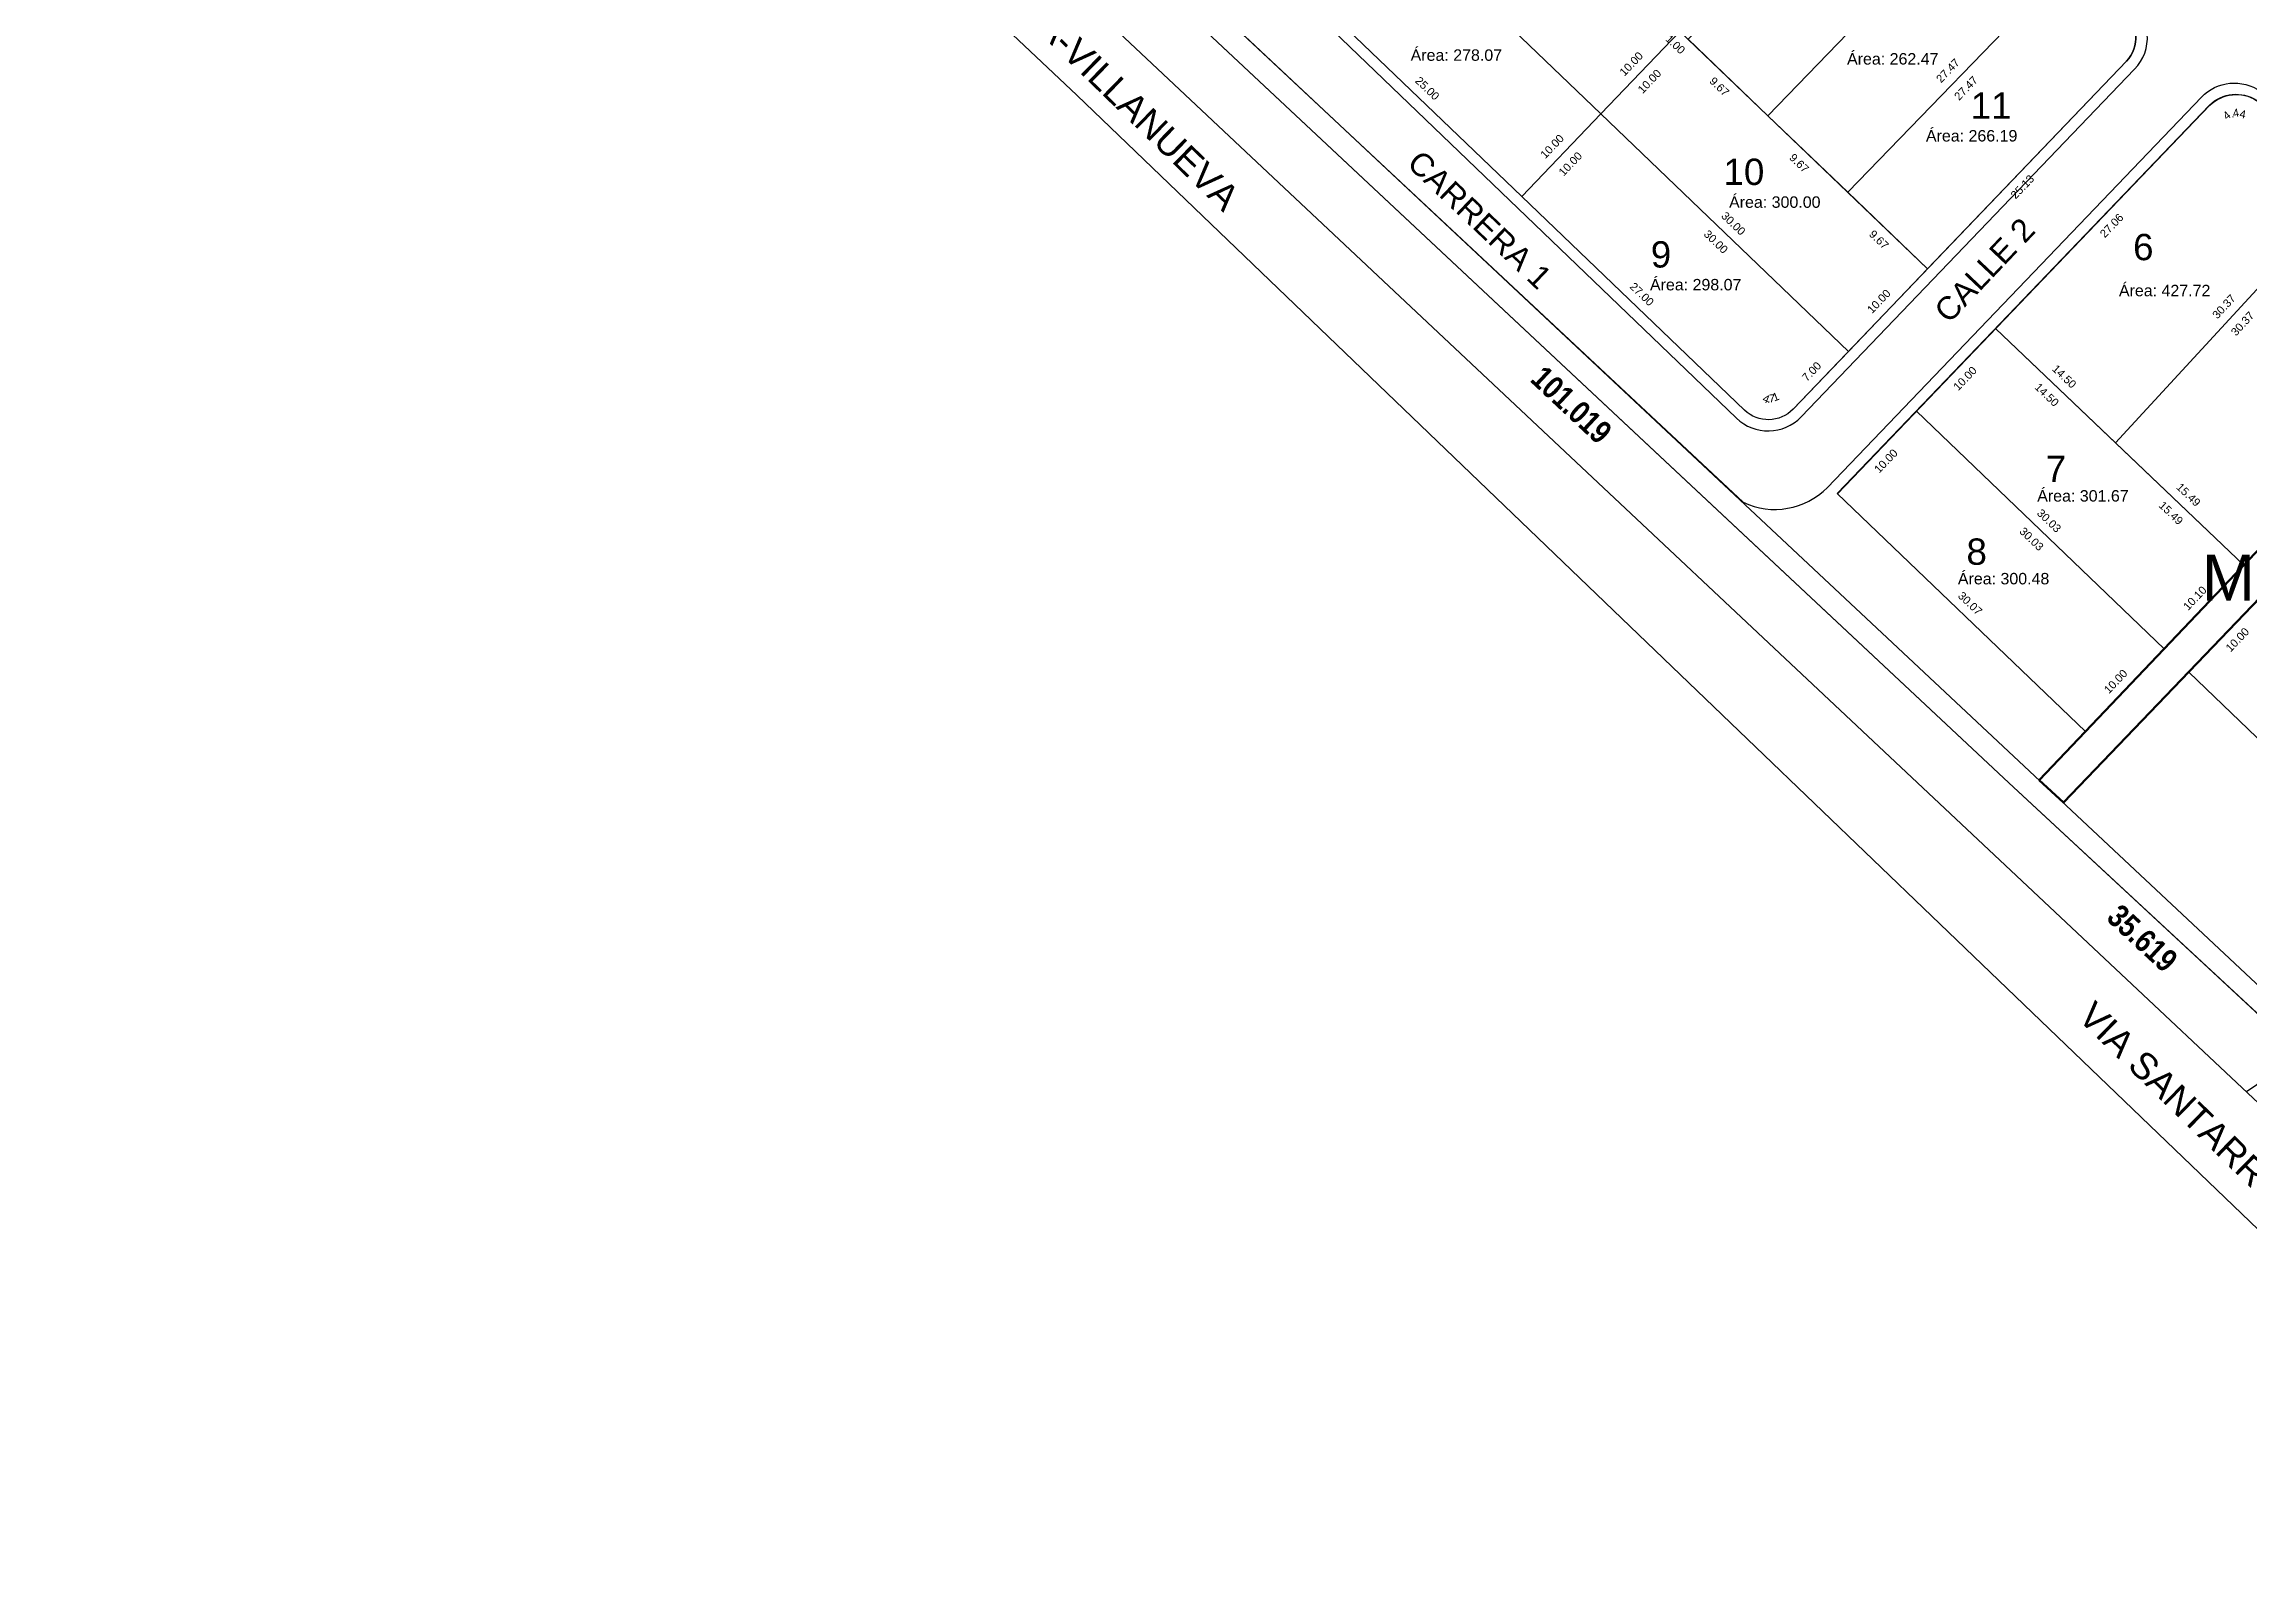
# Model space of a CAD drawing. Header units: metres. Extents: x 859577 to 860336, y 1645916 to 1646650.
# Drawn here: x 859696.1 to 859889, y 1645916.4 to 1646049.7 of the extents above; entities that cross this region are included whole.
import ezdxf
from ezdxf.enums import TextEntityAlignment as Align

# ---------------------------------------------------------------- set-up
doc = ezdxf.new("R2010")
doc.units = ezdxf.units.M
for name, color, linetype in [('_LINDERO', 6, 'Continuous'), ('_SENDERO', 5, 'Continuous'), ('A-CALZADA', 252, 'Continuous'), ('A-MZ_6', 2, 'Continuous'), ('A-NUMERO LOTE', 251, 'Continuous'), ('A-SENDEROS', 97, 'Continuous'), ('C-PROP', 7, 'Continuous'), ('C-PROP-LINE', 230, 'Continuous'), ('C-PROP-LINE-TEXT', 7, 'Continuous'), ('CVL_CUADCON_TIT', 7, 'Continuous')]:
    doc.layers.add(name, color=color, linetype=linetype)
doc.layers.add('A-VIA', color=30, linetype='Continuous', lineweight=30)
doc.layers.add('A_LINEA UTIL', color=3, linetype='Continuous', lineweight=53)
doc.styles.add('ARIAL', font='arial.ttf')
doc.styles.add('Narrow-Negrita', font='ARIALNB.TTF')
doc.styles.get("Standard").update_dxf_attribs({"font": 'arial.ttf'})

msp = doc.modelspace()

# ---------------------------------------------------------------- linework, layer by layer
at = {"layer": '_LINDERO', "color": 7, "flags": 128}
msp.add_lwpolyline([(859894.378, 1646431.79), (859853.92, 1646403.366), (859810.649, 1646346.147), (859772.809, 1646343.711), (859746.986, 1646332.143), (859710.471, 1646303.363), (859669.424, 1646277.983), (859634.171, 1646261.814), (859604.476, 1646238.002), (859623.864, 1646218.316), (859640.419, 1646202.828), (859675.203, 1646169.948), (859730.357, 1646115.331), (859794.206, 1646054.11), (859867.95, 1645985.069), (859894.074, 1645960.856)], dxfattribs=at)
at = {"layer": 'A-CALZADA'}
for points in [[(859701.30639, 1646146.91235), (859729.67622, 1646118.81874), (859731.72389, 1646116.791), (859795.57289, 1646055.57), (859844.72433, 1646009.60299, 0.320428273), (859852.0839, 1646010.90488), (859884.7972, 1646045.0236)], [(859884.7972, 1646045.0236, -0.37101877), (859889.99123, 1646045.52331), (859891.11946, 1646044.72695)]]:
    msp.add_lwpolyline(points, format="xyb", dxfattribs=at)
at = {"layer": 'A-MZ_6', "elevation": 40.962}
msp.add_lwpolyline([(859807.21606, 1646057.88154), (859843.60434, 1646095.83616, -0.493416575), (859848.33713, 1646095.31215), (859851.39699, 1646090.25116), (859857.41746, 1646077.64155), (859867.76758, 1646060.48679), (859877.91655, 1646052.6009, -0.444942916), (859878.24139, 1646048.1558), (859849.08306, 1646017.74235)], format="xyb", dxfattribs=at)
msp.add_lwpolyline([(859807.21606, 1646057.88154), (859843.60434, 1646095.83616, -0.493416575), (859848.33713, 1646095.31215), (859851.39699, 1646090.25116), (859857.41746, 1646077.64155), (859867.76758, 1646060.48679), (859877.91655, 1646052.6009, -0.444942916), (859878.24139, 1646048.1558), (859849.08306, 1646017.74235)], format="xyb", dxfattribs=at)
at = {"layer": 'A-MZ_6'}
for points in [[(859852.9514, 1646010.36201), (859885.51905, 1646044.33154, -0.346903685), (859889.61575, 1646044.75332), (859911.83595, 1646024.26285)], [(859852.96852, 1646010.34559), (859885.53617, 1646044.31513, -0.346903685), (859889.63288, 1646044.73691), (859911.85307, 1646024.24643)]]:
    msp.add_lwpolyline(points, format="xyb", dxfattribs=at)
at = {"layer": 'A-SENDEROS', "lineweight": 9, "elevation": 40.962, "flags": 128}
for points in [[(859699.22655, 1646146.15835), (859730.357, 1646115.331), (859794.206, 1646054.11), (859843.33259, 1646008.11644), (859867.95, 1645985.069), (859893.561, 1645961.33147)], [(859895.11005, 1645962.38079), (859795.58159, 1646055.56186)]]:
    msp.add_lwpolyline(points, dxfattribs=at)
at = {"layer": 'A-VIA', "color": 4, "flags": 128}
for points in [[(859582.68534, 1646248.85456), (859669.82028, 1646164.99486), (859726.53152, 1646110.70467), (859790.60531, 1646050.21226), (859890.30473, 1645956.61756), (859926.12328, 1645921.41102)], [(859920.58522, 1645916.44141), (859786.4319, 1646045.19558), (859711.41213, 1646115.91761), (859665.19528, 1646160.22462), (859577.3564, 1646243.9736)]]:
    msp.add_lwpolyline(points, dxfattribs=at)
at = {"layer": 'A-VIA', "elevation": 40.962}
msp.add_lwpolyline([(859806.52296, 1646058.60358, 0.414017357), (859806.64018, 1646052.94983), (859844.13165, 1646016.95736, 0.414213562), (859849.78733, 1646017.07273), (859878.96324, 1646047.46375, 0.444942916), (859878.53012, 1646053.39055), (859868.52784, 1646061.16245), (859858.29888, 1646078.1164), (859852.2782, 1646090.72643), (859849.25256, 1646095.73083), (859848.78065, 1646096.29029, 0.445537716), (859842.83574, 1646096.47946), (859806.52296, 1646058.60358)], format="xyb", dxfattribs=at)
msp.add_lwpolyline([(859806.52296, 1646058.60358, 0.414017357), (859806.64018, 1646052.94983), (859844.13165, 1646016.95736, 0.414213562), (859849.78733, 1646017.07273), (859878.96324, 1646047.46375, 0.444942916), (859878.53012, 1646053.39055), (859868.52784, 1646061.16245), (859858.29888, 1646078.1164), (859852.2782, 1646090.72643), (859849.25256, 1646095.73083), (859848.78065, 1646096.29029, 0.445537716), (859842.83574, 1646096.47946), (859806.52296, 1646058.60358)], format="xyb", dxfattribs=at)
at = {"layer": 'A_LINEA UTIL'}
msp.add_lwpolyline([(859870.62208, 1645985.31929), (859872.75152, 1645983.34562), (859911.92018, 1646024.18517), (859909.62953, 1646026.2975)], close=True, dxfattribs=at)
at = {"layer": 'C-PROP-LINE', "color": 2, "lineweight": 30, "elevation": 40.962}
for points in [[(859839.91449, 1646050.08331), (859846.89233, 1646043.39344), (859866.09788, 1646063.25423), (859860.93145, 1646071.8173)], [(859839.91449, 1646050.08331), (859846.89233, 1646043.39344), (859866.09788, 1646063.25423), (859860.93145, 1646071.8173)], [(859812.06044, 1646062.93445), (859818.98099, 1646070.1529), (859839.19265, 1646050.77536), (859832.2721, 1646043.55691)], [(859812.06044, 1646062.93445), (859818.98099, 1646070.1529), (859839.19265, 1646050.77536), (859832.2721, 1646043.55691)], [(859846.89233, 1646043.39344), (859853.87016, 1646036.70358), (859872.96414, 1646056.44899), (859867.76758, 1646060.48679), (859866.09788, 1646063.25423)], [(859846.89233, 1646043.39344), (859853.87016, 1646036.70358), (859872.96414, 1646056.44899), (859867.76758, 1646060.48679), (859866.09788, 1646063.25423)], [(859860.84799, 1646030.01371), (859853.92744, 1646022.79526), (859832.2721, 1646043.55691), (859839.19265, 1646050.77536)], [(859860.84799, 1646030.01371), (859853.92744, 1646022.79526), (859832.2721, 1646043.55691), (859839.19265, 1646050.77536)]]:
    msp.add_lwpolyline(points, close=True, dxfattribs=at)
for points in [[(859832.2721, 1646043.55691), (859825.35155, 1646036.33846), (859807.30543, 1646053.63984, -0.414213563), (859807.21606, 1646057.88154), (859812.06044, 1646062.93445)], [(859832.2721, 1646043.55691), (859825.35155, 1646036.33846), (859807.30543, 1646053.63984, -0.414213563), (859807.21606, 1646057.88154), (859812.06044, 1646062.93445)], [(859853.87016, 1646036.70358), (859860.84799, 1646030.01371), (859878.24139, 1646048.1558, 0.444942916), (859877.91655, 1646052.6009), (859872.96414, 1646056.44899)], [(859853.87016, 1646036.70358), (859860.84799, 1646030.01371), (859878.24139, 1646048.1558, 0.444942916), (859877.91655, 1646052.6009), (859872.96414, 1646056.44899)], [(859853.92744, 1646022.79526), (859849.08306, 1646017.74235, -0.414213562), (859844.84136, 1646017.65298), (859825.35155, 1646036.33846), (859832.2721, 1646043.55691)], [(859853.92744, 1646022.79526), (859849.08306, 1646017.74235, -0.414213562), (859844.84136, 1646017.65298), (859825.35155, 1646036.33846), (859832.2721, 1646043.55691)]]:
    msp.add_lwpolyline(points, format="xyb", close=True, dxfattribs=at)
at = {"layer": 'C-PROP-LINE', "color": 2, "lineweight": 30}
msp.add_lwpolyline([(859866.7925, 1646024.7989), (859885.51905, 1646044.33154, -0.346903685), (859889.61575, 1646044.75332), (859897.8834, 1646037.12926), (859877.29491, 1646014.80157)], format="xyb", close=True, dxfattribs=at)
msp.add_lwpolyline([(859866.7925, 1646024.7989), (859885.51905, 1646044.33154, -0.346903685), (859889.61575, 1646044.75332), (859897.8834, 1646037.12926), (859877.29491, 1646014.80157)], format="xyb", close=True, dxfattribs=at)
for points in [[(859877.29491, 1646014.80157), (859897.8834, 1646037.12926), (859909.62953, 1646026.2975), (859888.51744, 1646004.11877)], [(859877.29491, 1646014.80157), (859897.8834, 1646037.12926), (859909.62953, 1646026.2975), (859888.51744, 1646004.11877)], [(859888.51744, 1646004.11877), (859881.55139, 1645996.80078), (859859.87195, 1646017.58045), (859866.7925, 1646024.7989)], [(859888.51744, 1646004.11877), (859881.55139, 1645996.80078), (859859.87195, 1646017.58045), (859866.7925, 1646024.7989)], [(859874.65669, 1645989.55774), (859852.9514, 1646010.36201), (859859.87195, 1646017.58045), (859881.55139, 1645996.80078)], [(859874.65669, 1645989.55774), (859852.9514, 1646010.36201), (859859.87195, 1646017.58045), (859881.55139, 1645996.80078)], [(859916.66664, 1645976.98302), (859908.19942, 1645971.24741), (859883.69282, 1645994.74264), (859890.61337, 1646001.96109)], [(859916.66664, 1645976.98302), (859908.19942, 1645971.24741), (859883.69282, 1645994.74264), (859890.61337, 1646001.96109)]]:
    msp.add_lwpolyline(points, close=True, dxfattribs=at)
msp.add_lwpolyline([(859908.19942, 1645971.24741), (859888.75281, 1645958.07445)], dxfattribs=at)
at = {"layer": 'CVL_CUADCON_TIT', "color": 7, "lineweight": 9, "true_color": 0xffffff, "elevation": 40.962, "flags": 128}
for points in [[(859699.22655, 1646146.15835), (859730.357, 1646115.331), (859794.206, 1646054.11), (859843.33259, 1646008.11644), (859867.95, 1645985.069), (859893.561, 1645961.33147)], [(859895.11005, 1645962.38079), (859795.58159, 1646055.56186)]]:
    msp.add_lwpolyline(points, dxfattribs=at)

# ---------------------------------------------------------------- texts
at = {"layer": '_SENDERO', "color": 7, "style": 'Narrow-Negrita'}
for s, rotation, p in [('101.019', 316.8865054, (859829.71111, 1646018.1295)), ('101.019', 316.8865054, (859829.71111, 1646018.1295)), ('35.619', 317.1741398, (859879.65246, 1645971.49565)), ('35.619', 317.1741398, (859879.65246, 1645971.49565))]:
    msp.add_text(s, height=2, rotation=rotation, dxfattribs=at).set_placement(p, align=Align.MIDDLE)
at = {"layer": 'A-MZ_6', "color": 6, "insert": (859884.83937, 1646005.01208), "char_height": 4, "attachment_point": 1, "style": 'ARIAL'}
msp.add_mtext_dynamic_manual_height_columns('M 1', width=20.3715264, gutter_width=1, heights=[-4.0191], dxfattribs=at)
at = {"layer": 'A-NUMERO LOTE', "color": 251, "true_color": 0x636466, "style": 'ARIAL'}
for p in [(859764.08749, 1646069.1537), (859873.88391, 1645964.48802)]:
    msp.add_text('VIA SANTARROSA-VILLANUEVA', height=2.3, rotation=315.7700309, dxfattribs=at).set_placement(p)
for s, p in [(' 11', (859863.72723, 1646043.13191, 40.962)), (' 10', (859842.10875, 1646037.34411, 40.962)), (' 6', (859877.93354, 1646030.76815)), (' 9', (859835.7485, 1646030.12566, 40.962)), (' 7', (859870.298, 1646011.37774)), (' 8', (859863.35963, 1646004.13979))]:
    msp.add_text(s, height=2.3, dxfattribs=at).set_placement(p)
at = {"layer": 'A-VIA', "char_height": 2, "attachment_point": 1, "style": 'ARIAL'}
for s, insert, rotation in [('CARRERA 1', (859816.58182, 1646040.54426, 40.962), 316.4396174), ('CALLE 2', (859861.26254, 1646026.52856), 46.5850801)]:
    msp.add_mtext_dynamic_manual_height_columns(s, width=16.4729904, gutter_width=1, heights=[-2.06821], dxfattribs=dict(at, insert=insert, rotation=rotation))
at = {"layer": 'C-PROP', "color": 252, "true_color": 0x939598, "style": 'ARIAL'}
for s, p in [('Área: 278.07', (859815.63524, 1646048.19999, 40.962)), ('Área: 262.47', (859853.80594, 1646047.87196, 40.962)), ('Área: 266.19', (859860.70727, 1646041.14485, 40.962)), ('Área: 300.00', (859843.48847, 1646035.34884, 40.962)), ('Área: 298.07', (859836.56874, 1646028.1304, 40.962)), ('Área: 427.72', (859877.58753, 1646027.61706)), ('Área: 301.67', (859870.43957, 1646009.66568)), ('Área: 300.48', (859863.50121, 1646002.42773))]:
    msp.add_text(s, height=1, dxfattribs=at).set_placement(p)
at = {"layer": 'C-PROP-LINE-TEXT', "color": 252, "linetype": 'Continuous', "lineweight": 0, "true_color": 0x939598, "char_height": 0.7}
for s, insert, attachment_point, rotation in [('1.00', (859839.03453, 1646049.88795, 40.962), 2, 316.2070001), ('10.00', (859835.19099, 1646047.68518, 40.962), 8, 46.2070001), ('27.47', (859862.878, 1646047.09765, 40.962), 8, 45.9609015), ('25.00', (859816.84753, 1646045.53054, 40.962), 8, 316.2070001), ('10.00', (859836.27376, 1646046.6471, 40.962), 2, 46.2070001), ('9.67', (859842.88437, 1646046.19699, 40.962), 2, 316.2070001), ('9.67', (859842.88437, 1646046.19699, 40.962), 2, 316.2070001), ('27.47', (859863.9563, 1646046.05492, 40.962), 2, 45.9609015), ('4', (859887.01571, 1646042.98704), 7, 38.178336), ('.', (859887.44004, 1646043.21034), 7, 17.3312272), ('4', (859887.6077, 1646043.25089), 7, 9.8674476), ('4', (859888.08716, 1646043.24624), 7, 349.0203388), ('10.00', (859828.27044, 1646040.46673, 40.962), 8, 46.2070001), ('10.00', (859829.35321, 1646039.42865, 40.962), 2, 46.2070001), ('9.67', (859849.8622, 1646039.50712, 40.962), 2, 316.2070001), ('9.67', (859849.8622, 1646039.50712, 40.962), 2, 316.2070001), ('25.13', (859868.89087, 1646037.42548), 2, 46.2069702), ('30.00', (859843.61881, 1646033.71747, 40.962), 8, 316.2070001), ('27.06', (859876.69716, 1646034.04618), 2, 46.2070001), ('30.00', (859842.58073, 1646032.6347, 40.962), 2, 316.2070001), ('9.67', (859856.84003, 1646032.81726, 40.962), 2, 316.2070001), ('9.67', (859856.84003, 1646032.81726, 40.962), 2, 316.2070001), ('27.00', (859835.61549, 1646027.53711, 40.962), 8, 316.2070001), ('10.00', (859856.84633, 1646026.92353, 40.962), 8, 46.2070001), ('30.37', (859887.03779, 1646026.47384), 8, 47.3206717), ('30.37', (859888.14053, 1646025.457), 2, 47.3206717), ('7.00', (859850.96387, 1646020.78785, 40.962), 8, 46.2070001), ('10.00', (859863.87361, 1646020.67064), 2, 46.2070001), ('14.50', (859872.56081, 1646020.34347), 8, 316.4114153), ('14.50', (859871.5266, 1646019.25701), 2, 316.4114153), ('4', (859846.34773, 1646018.43095, 40.962), 7, 337.674805), ('.', (859846.81527, 1646018.322, 40.962), 7, 356.0913055), ('7', (859846.98779, 1646018.32016, 40.962), 7, 2.6848674), ('1', (859847.43527, 1646018.4107, 40.962), 7, 20.1919112), ('10.00', (859856.95306, 1646013.45219), 2, 46.2070001), ('15.49', (859883.42328, 1646010.0034), 8, 316.4114153), ('30.03', (859871.23065, 1646007.73207), 8, 316.2140106), ('15.49', (859882.38907, 1646008.91694), 2, 316.4114153), ('30.03', (859870.1927, 1646006.64917), 2, 316.2140106), ('10.10', (859884.49118, 1646000.97688), 8, 46.4114153), ('30.07', (859864.32301, 1646000.50132), 8, 316.2142448), ('10.00', (859887.69448, 1645997.83282), 2, 46.2070001), ('10.00', (859877.56081, 1645993.69637), 8, 46.4114153)]:
    msp.add_mtext(s, dxfattribs=dict(at, insert=insert, attachment_point=attachment_point, rotation=rotation))

doc.saveas('drawing.dxf')
